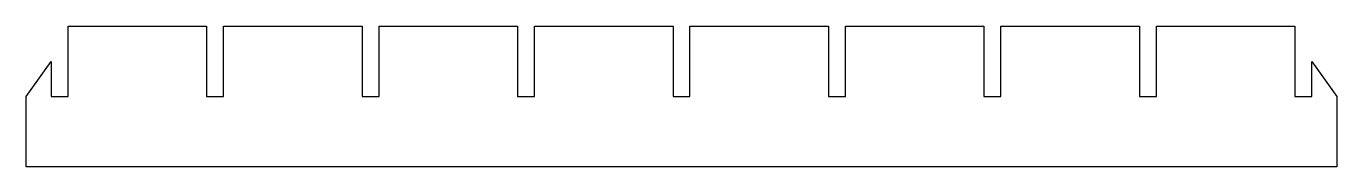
# Model space of a CAD drawing. Extents: x 0 to 150, y 0 to 16.
import ezdxf

# ---------------------------------------------------------------- set-up
doc = ezdxf.new("R2010")
doc.units = 0
doc.layers.add('Layer_1', color=7, linetype='CONTINUOUS')

msp = doc.modelspace()

# ---------------------------------------------------------------- linework, layer by layer
at = {"layer": 'Layer_1', "color": 1}
msp.add_lwpolyline([(3.909999, 0.099999), (0.1, 0.099999), (0.1, 8.15), (2.939155, 12.174983), (2.939155, 8.144356), (4.880844, 8.144356), (4.880844, 16.200001), (20.719155, 16.200001), (20.719155, 8.144356), (22.660843, 8.144356), (22.660843, 16.200001), (38.499154, 16.200001), (38.499154, 8.144356), (40.440843, 8.144356), (40.440843, 16.200001), (56.279154, 16.200001), (56.279154, 8.144356), (58.220843, 8.144356), (58.220843, 16.200001), (74.059153, 16.200001), (74.059153, 8.144356), (76.000842, 8.144356), (76.000842, 16.200001), (91.839153, 16.200001), (91.839153, 8.144356), (93.780842, 8.144356), (93.780842, 16.200001), (109.619153, 16.200001), (109.619153, 8.144356), (111.560842, 8.144356), (111.560842, 16.200001), (127.399152, 16.200001), (127.399152, 8.144356), (129.340841, 8.144356), (129.340841, 16.200001), (145.179152, 16.200001), (145.179152, 16.200001), (145.179152, 8.144356), (147.120841, 8.144356), (147.120841, 12.174983), (149.959996, 8.15), (149.959996, 0.099999), (146.149996, 0.099999)], close=True, dxfattribs=at)

doc.saveas('drawing.dxf')
